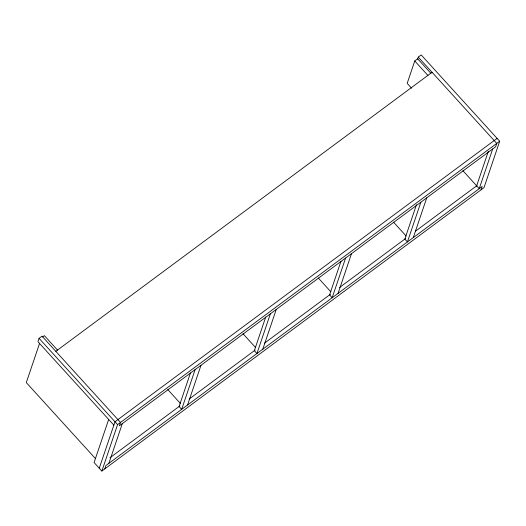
<?xml version="1.0" encoding="UTF-8"?>
<svg xmlns="http://www.w3.org/2000/svg" width="526" height="526" viewBox="0 0 526 526"><rect width="100%" height="100%" fill="white"/><g stroke="black" fill="none" stroke-linecap="round" stroke-linejoin="round"><path stroke-width="0.79" d="M108.678 419.446L94.095 462.518L101.86 471.053L483.986 187.664L499.7 141.224L421.201 54.947L418.262 57.124L496.761 143.407L495.623 146.761L119.382 425.797L120.52 422.437L42.014 336.16L39.075 338.336L37.944 341.696L113.853 425.133M39.621 343.241L26.3 382.593L95.614 458.777M99.269 468.212L114.99 421.773L497.109 138.384M101.86 471.053L117.581 424.62L499.7 141.224M104.799 468.876L105.936 465.517L482.178 186.487L481.04 189.84M108.875 463.34L122.321 423.614M190.465 372.895L179.09 406.506L181.674 409.346L195.12 369.627M187.552 404.987L200.998 365.268M265.709 317.086L254.334 350.697L256.925 353.544L270.371 313.818M262.803 349.185L276.249 309.459M340.96 261.277L329.585 294.889L332.169 297.736L345.615 258.016M430.893 73.311L417.69 58.8L414.751 60.983L407.177 83.364L411.595 88.217M338.054 293.376L351.493 253.657M417.578 59.142L418.262 57.124M416.467 204.713L404.836 239.087L407.42 241.927L420.866 202.208M413.298 237.568L426.744 197.848M476.563 186.092L488.312 151.363M492.684 148.943L479.239 188.663L462.873 170.674M42.626 336.962L44.388 335.654L57.59 350.165M55.822 351.329L432.063 72.299M109.947 457.778L179.918 405.888M189.156 399.037L255.163 350.079M264.407 343.228L330.354 294.323M339.579 287.479L405.48 238.607M415.362 231.276L476.95 185.599M414.751 60.983L427.954 75.494M393.507 222.123L406.177 236.056M318.256 277.932L330.933 291.864M243.005 333.734L255.682 347.666M167.761 389.542L180.431 403.475M39.075 338.336L117.581 424.62"/></g></svg>
